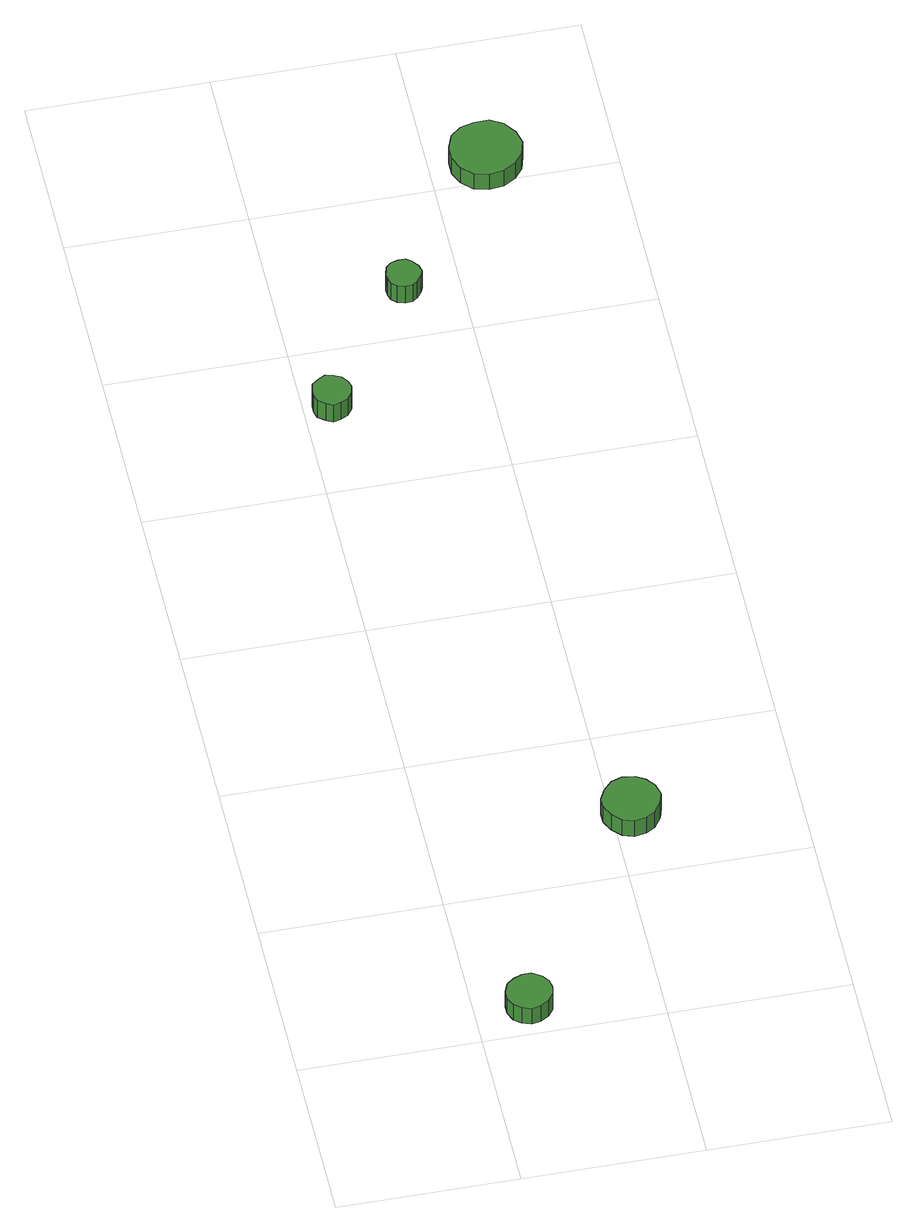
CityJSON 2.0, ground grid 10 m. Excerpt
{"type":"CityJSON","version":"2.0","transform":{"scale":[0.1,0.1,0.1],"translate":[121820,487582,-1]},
"CityObjects":{
"tree1":{"type":"SolitaryVegetationObject","attributes":{"function":"something"},"geometry":[{"type":"MultiSurface","lod":"1","boundaries":[[[0,1,2,3,4,5,6,7,8,9,10,11,12,13,14]],[[15,16,17,18,19,20,21,22,23,24,25,26,27,28,29]],[[0,29,28,1]],[[1,28,27,2]],[[2,27,26,3]],[[3,26,25,4]],[[4,25,24,5]],[[5,24,23,6]],[[6,23,22,7]],[[7,22,21,8]],[[8,21,20,9]],[[9,20,19,10]],[[10,19,18,11]],[[11,18,17,12]],[[12,17,16,13]],[[13,16,15,14]],[[14,15,29,0]]]}]},
"tree2":{"type":"SolitaryVegetationObject","attributes":{"function":"something"},"geometry":[{"type":"MultiSurface","lod":"1","boundaries":[[[30,31,32,33,34,35,36,37,38,39,40,41,42,43,44]],[[45,46,47,48,49,50,51,52,53,54,55,56,57,58,59]],[[30,59,58,31]],[[31,58,57,32]],[[32,57,56,33]],[[33,56,55,34]],[[34,55,54,35]],[[35,54,53,36]],[[36,53,52,37]],[[37,52,51,38]],[[38,51,50,39]],[[39,50,49,40]],[[40,49,48,41]],[[41,48,47,42]],[[42,47,46,43]],[[43,46,45,44]],[[44,45,59,30]]]}]},
"tree3":{"type":"SolitaryVegetationObject","attributes":{"function":"something"},"geometry":[{"type":"MultiSurface","lod":"1","boundaries":[[[60,61,62,63,64,65,66,67,68,69,70,71,72,73,74]],[[75,76,77,78,79,80,81,82,83,84,85,86,87,88,89]],[[60,89,88,61]],[[61,88,87,62]],[[62,87,86,63]],[[63,86,85,64]],[[64,85,84,65]],[[65,84,83,66]],[[66,83,82,67]],[[67,82,81,68]],[[68,81,80,69]],[[69,80,79,70]],[[70,79,78,71]],[[71,78,77,72]],[[72,77,76,73]],[[73,76,75,74]],[[74,75,89,60]]]}]},
"tree4":{"type":"SolitaryVegetationObject","attributes":{"function":"something"},"geometry":[{"type":"MultiSurface","lod":"1","boundaries":[[[90,91,92,93,94,95,96,97,98,99,100,101,102,103,104]],[[105,106,107,108,109,110,111,112,113,114,115,116,117,118,119]],[[90,119,118,91]],[[91,118,117,92]],[[92,117,116,93]],[[93,116,115,94]],[[94,115,114,95]],[[95,114,113,96]],[[96,113,112,97]],[[97,112,111,98]],[[98,111,110,99]],[[99,110,109,100]],[[100,109,108,101]],[[101,108,107,102]],[[102,107,106,103]],[[103,106,105,104]],[[104,105,119,90]]]}]},
"tree5":{"type":"SolitaryVegetationObject","attributes":{"function":"something"},"geometry":[{"type":"MultiSurface","lod":"1","boundaries":[[[120,121,122,123,124,125,126,127,128,129,130,131,132,133,134]],[[135,136,137,138,139,140,141,142,143,144,145,146,147,148,149]],[[120,149,148,121]],[[121,148,147,122]],[[122,147,146,123]],[[123,146,145,124]],[[124,145,144,125]],[[125,144,143,126]],[[126,143,142,127]],[[127,142,141,128]],[[128,141,140,129]],[[129,140,139,130]],[[130,139,138,131]],[[131,138,137,132]],[[132,137,136,133]],[[133,136,135,134]],[[134,135,149,120]]]}]}
},
"vertices":[
[42,20,18],[41,25,18],[38,29,18],[33,32,18],[28,32,18],[23,30,18],[19,27,18],[17,22,18],[17,17,18],[19,12,18],[23,9,18],[28,7,18],[33,8,18],[38,11,18],[41,15,18],[41,15,6],[38,11,6],[33,8,6],[28,7,6],[23,9,6],[19,12,6],[17,17,6],[17,22,6],[19,27,6],[23,30,6],[28,32,6],[33,32,6],[38,29,6],[41,25,6],[42,20,6],
[125,136,26],[123,143,26],[119,148,26],[114,151,26],[107,152,26],[101,150,26],[96,145,26],[93,139,26],[93,133,26],[96,127,26],[101,122,26],[107,120,26],[114,121,26],[119,124,26],[123,130,26],[123,130,14],[119,124,14],[114,121,14],[107,120,14],[101,122,14],[96,127,14],[93,133,14],[93,139,14],[96,145,14],[101,150,14],[107,152,14],[114,151,14],[119,148,14],[123,143,14],[125,136,14],
[25,455,25],[24,459,25],[21,463,25],[17,465,25],[13,466,25],[9,464,25],[5,461,25],[4,457,25],[4,453,25],[5,449,25],[9,446,25],[13,444,25],[17,445,25],[21,447,25],[24,451,25],[24,451,12],[21,447,12],[17,445,12],[13,444,12],[9,446,12],[5,449,12],[4,453,12],[4,457,12],[5,461,12],[9,464,12],[13,466,12],[17,465,12],[21,463,12],[24,459,12],[25,455,12],
[79,532,21],[78,536,21],[75,540,21],[72,542,21],[68,542,21],[64,541,21],[61,538,21],[60,534,21],[60,530,21],[61,527,21],[64,524,21],[68,523,21],[72,523,21],[75,525,21],[78,529,21],[78,529,8],[75,525,8],[72,523,8],[68,523,8],[64,524,8],[61,527,8],[60,530,8],[60,534,8],[61,538,8],[64,541,8],[68,542,8],[72,542,8],[75,540,8],[78,536,8],[79,532,8],
[150,612,20],[148,620,20],[143,627,20],[136,631,20],[128,631,20],[120,629,20],[114,624,20],[111,616,20],[111,608,20],[114,601,20],[120,595,20],[128,593,20],[136,594,20],[143,598,20],[148,604,20],[148,604,8],[143,598,8],[136,594,8],[128,593,8],[120,595,8],[114,601,8],[111,608,8],[111,616,8],[114,624,8],[120,629,8],[128,631,8],[136,631,8],[143,627,8],[148,620,8],[150,612,8]
]}
